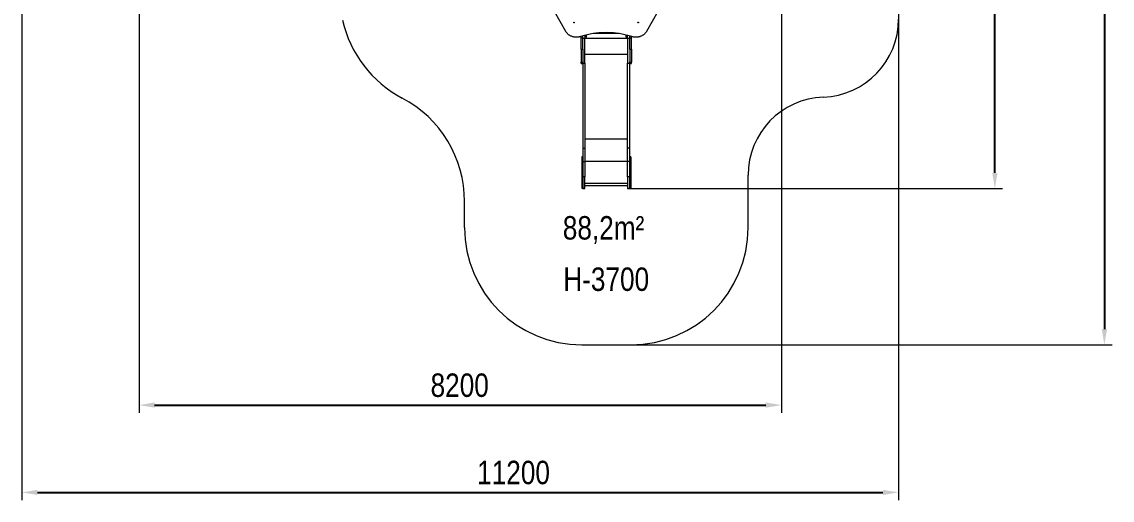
# Model space of a CAD drawing. Header units: millimetres. Extents: x -6502 to 7455, y -8041 to 5981.
# Drawn here: x -6502 to 7455, y -8041 to -1914 of the extents above; entities that cross this region are included whole.
import ezdxf

# ---------------------------------------------------------------- set-up
doc = ezdxf.new("R2010")
doc.units = ezdxf.units.MM
for name, color, linetype in [('DIKOM_ЗОНА', 80, 'Continuous'), ('DIKOM_ОБЪЕКТ', 7, 'Continuous'), ('DIKOM_РАЗМЕР_ЗОНА', 7, 'Continuous'), ('DIKOM_РАЗМЕР_ОБЪЕКТА', 7, 'Continuous')]:
    doc.layers.add(name, color=color, linetype=linetype)
doc.styles.add('style1', font='arial.ttf', dxfattribs={"width": 0.8})
doc.dimstyles.new('1-50', dxfattribs={"dimtxt": 300, "dimasz": 200, "dimexe": 100, "dimexo": 0, "dimgap": 100, "dimtad": 1, "dimtxsty": 'style1', "dimcen": 200, "dimclrd": 7, "dimclre": 7, "dimclrt": 7, "dimadec": 1, "dimazin": 2, "dimtfac": 1, "dimtmove": 0, "dimatfit": 2, "dimfxl": 0, "dimlwd": 25, "dimlwe": 18, "dimarcsym": 0})

# ---------------------------------------------------------------- blocks, each defined once
blk = doc.blocks.new('*D9')
at = {"layer": 'Defpoints', "color": 0, "transparency": 16777216}
for p in [(-5002, 2279), (3221, -679), (3221, -6823)]:
    blk.add_point(p, dxfattribs=at)
at = {"layer": 'DIKOM_РАЗМЕР_ОБЪЕКТА', "color": 7, "lineweight": 18, "transparency": 16777216}
for p, q in [((-5002, 2279), (-5002, -6923)), ((3221, -679), (3221, -6923))]:
    blk.add_line(p, q, dxfattribs=at)
at = {"layer": 'DIKOM_РАЗМЕР_ОБЪЕКТА', "color": 7, "lineweight": 25, "transparency": 16777216}
blk.add_line((-4802, -6823), (3021, -6823), dxfattribs=at)
at = {"layer": 'DIKOM_РАЗМЕР_ОБЪЕКТА', "color": 7, "transparency": 16777216}
for points in [[(-4802, -6789), (-4802, -6856), (-5002, -6823)], [(3021, -6789), (3021, -6856), (3221, -6823)]]:
    blk.add_solid(points, dxfattribs=at)
at = {"layer": 'DIKOM_РАЗМЕР_ОБЪЕКТА', "color": 7, "transparency": 16777216, "insert": (-897, -6570), "char_height": 300, "attachment_point": 5, "style": 'style1'}
blk.add_mtext('8200', dxfattribs=at)
blk = doc.blocks.new('*D10')
at = {"layer": 'Defpoints', "color": 0, "transparency": 16777216}
for p in [(972, 4481), (5953, 4481), (1280, -4050)]:
    blk.add_point(p, dxfattribs=at)
at = {"layer": 'DIKOM_РАЗМЕР_ОБЪЕКТА', "color": 7, "lineweight": 18, "transparency": 16777216}
for p, q in [((972, 4481), (6053, 4481)), ((1280, -4050), (6053, -4050))]:
    blk.add_line(p, q, dxfattribs=at)
at = {"layer": 'DIKOM_РАЗМЕР_ОБЪЕКТА', "color": 7, "lineweight": 25, "transparency": 16777216}
blk.add_line((5953, -3850), (5953, 4281), dxfattribs=at)
at = {"layer": 'DIKOM_РАЗМЕР_ОБЪЕКТА', "color": 7, "transparency": 16777216}
for points in [[(5920, 4281), (5987, 4281), (5953, 4481)], [(5920, -3850), (5987, -3850), (5953, -4050)]]:
    blk.add_solid(points, dxfattribs=at)
at = {"layer": 'DIKOM_РАЗМЕР_ОБЪЕКТА', "color": 7, "transparency": 16777216, "insert": (5700, 515), "char_height": 300, "attachment_point": 5, "rotation": 90, "style": 'style1'}
blk.add_mtext('8500', dxfattribs=at)
blk = doc.blocks.new('*D11')
at = {"layer": 'Defpoints', "color": 0, "transparency": 16777216}
for p in [(-6502, 2128), (4721, -677), (4721, -7941)]:
    blk.add_point(p, dxfattribs=at)
at = {"layer": 'DIKOM_РАЗМЕР_ЗОНА', "color": 7, "lineweight": 18, "transparency": 16777216}
for p, q in [((-6502, 2128), (-6502, -8041)), ((4721, -677), (4721, -8041))]:
    blk.add_line(p, q, dxfattribs=at)
at = {"layer": 'DIKOM_РАЗМЕР_ЗОНА', "color": 7, "lineweight": 25, "transparency": 16777216}
blk.add_line((-6302, -7941), (4521, -7941), dxfattribs=at)
at = {"layer": 'DIKOM_РАЗМЕР_ЗОНА', "color": 7, "transparency": 16777216}
for points in [[(-6302, -7908), (-6302, -7974), (-6502, -7941)], [(4521, -7908), (4521, -7974), (4721, -7941)]]:
    blk.add_solid(points, dxfattribs=at)
at = {"layer": 'DIKOM_РАЗМЕР_ЗОНА', "color": 7, "transparency": 16777216, "insert": (-208, -7688), "char_height": 300, "attachment_point": 5, "style": 'style1'}
blk.add_mtext('11200', dxfattribs=at)
blk = doc.blocks.new('*D12')
at = {"layer": 'Defpoints', "color": 0, "transparency": 16777216}
for p in [(1108, 5975), (980, -6050), (7355, -6050)]:
    blk.add_point(p, dxfattribs=at)
at = {"layer": 'DIKOM_РАЗМЕР_ЗОНА', "color": 7, "lineweight": 18, "transparency": 16777216}
for p, q in [((1108, 5975), (7455, 5975)), ((980, -6050), (7455, -6050))]:
    blk.add_line(p, q, dxfattribs=at)
at = {"layer": 'DIKOM_РАЗМЕР_ЗОНА', "color": 7, "lineweight": 25, "transparency": 16777216}
blk.add_line((7355, 5775), (7355, -5850), dxfattribs=at)
at = {"layer": 'DIKOM_РАЗМЕР_ЗОНА', "color": 7, "transparency": 16777216}
for points in [[(7322, 5775), (7389, 5775), (7355, 5975)], [(7322, -5850), (7389, -5850), (7355, -6050)]]:
    blk.add_solid(points, dxfattribs=at)
at = {"layer": 'DIKOM_РАЗМЕР_ЗОНА', "color": 7, "transparency": 16777216, "insert": (7102, 342), "char_height": 300, "attachment_point": 5, "rotation": 90, "style": 'style1'}
blk.add_mtext('12000', dxfattribs=at)

msp = doc.modelspace()

# ---------------------------------------------------------------- linework, layer by layer
at = {"layer": 'DIKOM_ЗОНА', "color": 3, "lineweight": 15}
for p, q in [((2794.715, -4550.188), (2794.715, -3877.735)), ((-835.285, -4550.188), (-835.285, -4216.436)), ((664.715, -6050.188), (1294.715, -6050.188))]:
    msp.add_line(p, q, dxfattribs=at)
for centre, radius, start, end in [((-933.759, -1563.942), 1500, 192.7313248, 242.1489028), ((3721.362, -1879.08), 1000, 272.1018739, 0), ((-2335.285, -4216.436), 1500, 0, 62.1489028), ((3794.715, -3877.735), 1000, 92.1018739, 180), ((664.715, -4550.188), 1500, 180, 270), ((1294.715, -4550.188), 1500, 270, 0)]:
    msp.add_arc(centre, radius, start, end, dxfattribs=at)
at = {"layer": 'DIKOM_ОБЪЕКТ', "color": 7, "linetype": 'Continuous', "lineweight": 15}
for p, q in [((461.862, -2039.51), (315.307, -1782.763)), ((1639.656, -1782.763), (1493.101, -2039.51)), ((697.702, -2089.433), (706.715, -2089.433)), ((706.715, -2089.433), (706.715, -2087.088)), ((706.715, -2089.433), (706.715, -2129.254)), ((721.715, -2083.37), (721.715, -2107.115)), ((724.715, -2107.115), (724.715, -2082.654)), ((1132.157, -2064.115), (822.805, -2064.115)), ((1234.715, -2107.115), (1234.715, -2083.724)), ((1237.715, -2084.454), (1237.715, -2107.115)), ((1252.715, -2088.24), (1252.715, -2089.433)), ((1252.715, -2129.254), (1252.715, -2089.433)), ((1252.715, -2089.433), (1257.261, -2089.433)), ((658.715, -2120.231), (658.715, -2100.555)), ((658.715, -2120.231), (679.715, -2120.231)), ((658.715, -2262.981), (658.715, -2120.231)), ((679.715, -2120.231), (679.715, -2094.365)), ((679.715, -2262.981), (679.715, -2120.231)), ((706.715, -2129.254), (679.715, -2129.254)), ((1252.715, -2129.113), (706.715, -2129.113)), ((1252.715, -2129.115), (706.715, -2129.115)), ((706.715, -2444.326), (706.715, -2129.254)), ((721.715, -2107.115), (721.715, -2108.966)), ((721.715, -2107.115), (724.715, -2107.115)), ((724.715, -2108.966), (724.715, -2107.115)), ((1234.715, -2107.115), (1237.715, -2107.115)), ((1234.715, -2108.966), (1234.715, -2107.115)), ((1237.715, -2107.115), (1237.715, -2108.966)), ((1279.715, -2129.254), (1252.715, -2129.254)), ((1252.715, -2129.254), (1252.715, -2444.326)), ((1279.715, -2120.231), (1279.715, -2095.643)), ((1279.715, -2120.231), (1300.715, -2120.231)), ((1279.715, -2262.981), (1279.715, -2120.231)), ((1300.715, -2120.231), (1300.715, -2101.933)), ((1300.715, -2262.981), (1300.715, -2120.231)), ((658.715, -2262.981), (679.715, -2262.981)), ((658.715, -2262.981), (658.715, -2429.125)), ((679.715, -2262.981), (679.715, -2428.629)), ((706.715, -2329.614), (1252.715, -2329.614)), ((1279.715, -2262.981), (1300.715, -2262.981)), ((1279.715, -2262.981), (1279.715, -2428.629)), ((1300.715, -2262.981), (1300.715, -2429.125)), ((658.715, -2429.125), (679.715, -2429.125)), ((658.715, -2447.986), (658.715, -2429.125)), ((658.715, -2447.986), (679.715, -2447.986)), ((679.715, -2428.629), (679.715, -2444.326)), ((679.715, -2444.326), (706.715, -2444.326)), ((679.715, -2447.986), (679.715, -3533.11)), ((706.715, -2444.326), (706.715, -3533.11)), ((1252.715, -2444.326), (1279.715, -2444.326)), ((1252.715, -3533.11), (1252.715, -2444.326)), ((1279.715, -2444.326), (1279.715, -2428.629)), ((1279.715, -2429.125), (1300.715, -2429.125)), ((1279.715, -2447.986), (1300.715, -2447.986)), ((1279.715, -3533.11), (1279.715, -2447.986)), ((1300.715, -2447.986), (1300.715, -2429.125)), ((1252.715, -3418.398), (706.715, -3418.398)), ((679.715, -3533.11), (706.715, -3533.11)), ((679.715, -3533.11), (679.715, -3705.184)), ((706.715, -3533.11), (706.715, -3705.184)), ((1279.715, -3533.11), (1252.715, -3533.11)), ((1252.715, -3705.184), (1252.715, -3533.11)), ((1279.715, -3705.184), (1279.715, -3533.11)), ((679.715, -3645.189), (664.715, -3645.189)), ((664.715, -3645.189), (664.715, -3745.187)), ((679.715, -3745.187), (664.715, -3745.187)), ((664.715, -3745.187), (664.715, -3945.187)), ((679.715, -3705.184), (706.715, -3705.184)), ((679.715, -3705.184), (679.715, -3900.184)), ((706.715, -3705.184), (706.715, -3900.184)), ((1252.715, -3705.188), (706.715, -3705.188)), ((1279.715, -3705.184), (1252.715, -3705.184)), ((1252.715, -3900.184), (1252.715, -3705.184)), ((1294.715, -3645.189), (1279.715, -3645.189)), ((1279.715, -3900.184), (1279.715, -3705.184)), ((1294.715, -3745.187), (1279.715, -3745.187)), ((1294.715, -3645.189), (1294.715, -3745.187)), ((1294.715, -3745.187), (1294.715, -3945.187)), ((706.715, -3900.184), (679.715, -3900.184)), ((679.715, -3900.184), (679.715, -4050.187)), ((706.715, -4050.187), (706.715, -3900.184)), ((1279.715, -3900.184), (1252.715, -3900.184)), ((1252.715, -3900.184), (1252.715, -4050.187)), ((1279.715, -4050.187), (1279.715, -3900.184)), ((679.715, -3945.187), (664.715, -3945.187)), ((664.715, -3945.187), (664.715, -4045.189)), ((664.715, -4045.189), (679.715, -4045.189)), ((1252.715, -3985.188), (706.715, -3985.188)), ((706.715, -4012.189), (1252.715, -4012.189)), ((1294.715, -3945.187), (1279.715, -3945.187)), ((1279.715, -4045.189), (1294.715, -4045.189)), ((1294.715, -3945.187), (1294.715, -4045.189)), ((679.715, -4050.187), (706.715, -4050.187)), ((679.715, -4050.187), (679.715, -4050.188)), ((706.715, -4050.188), (679.715, -4050.188)), ((706.715, -4050.187), (706.715, -4050.188)), ((1252.715, -4050.187), (1279.715, -4050.187)), ((1252.715, -4050.188), (1252.715, -4050.187)), ((1279.715, -4050.188), (1252.715, -4050.188)), ((1279.715, -4050.188), (1279.715, -4050.187))]:
    msp.add_line(p, q, dxfattribs=at)
at = {"layer": 'DIKOM_ОБЪЕКТ', "color": 7, "linetype": 'Continuous', "lineweight": 15, "flags": 128}
for points in [[(562.081, -1923.169), (562.259, -1922.096), (562.779, -1921.109), (563.6, -1920.289), (564.653, -1919.703), (565.855, -1919.397), (567.107, -1919.397), (568.309, -1919.703), (569.362, -1920.289), (570.182, -1921.109), (570.703, -1922.096), (570.881, -1923.169), (570.703, -1924.243), (570.182, -1925.229), (569.362, -1926.049), (568.309, -1926.635), (567.107, -1926.941), (565.855, -1926.941), (564.653, -1926.635), (563.6, -1926.049), (562.779, -1925.229), (562.259, -1924.243), (562.081, -1923.169)], [(1384.081, -1923.169), (1384.259, -1922.096), (1384.779, -1921.109), (1385.599, -1920.289), (1386.653, -1919.703), (1387.855, -1919.397), (1389.107, -1919.397), (1390.309, -1919.703), (1391.362, -1920.289), (1392.182, -1921.109), (1392.703, -1922.096), (1392.881, -1923.169), (1392.703, -1924.243), (1392.182, -1925.229), (1391.362, -1926.049), (1390.309, -1926.635), (1389.107, -1926.941), (1387.855, -1926.941), (1386.653, -1926.635), (1385.599, -1926.049), (1384.779, -1925.229), (1384.259, -1924.243), (1384.081, -1923.169)], [(647.987, -2103.901), (641.059, -2105.937), (634.026, -2107.678), (626.902, -2109.12), (619.706, -2110.26), (612.454, -2111.095), (605.164, -2111.622), (597.852, -2111.841), (590.537, -2111.75), (583.236, -2111.352), (575.966, -2110.645), (568.745, -2109.632), (561.589, -2108.315), (554.516, -2106.698), (547.542, -2104.784), (540.684, -2102.578), (533.959, -2100.085), (527.381, -2097.311), (520.968, -2094.263), (514.735, -2090.947), (508.695, -2087.372), (502.864, -2083.546), (497.255, -2079.479), (491.881, -2075.18), (486.756, -2070.659), (481.892, -2065.926), (477.3, -2060.994), (472.991, -2055.875), (468.976, -2050.579), (465.263, -2045.12), (461.862, -2039.51)], [(1306.976, -2103.901), (1289.369, -2098.476), (1271.644, -2093.35), (1253.806, -2088.525), (1235.863, -2084.002), (1217.821, -2079.784), (1199.688, -2075.872), (1181.47, -2072.267), (1163.174, -2068.971), (1144.807, -2065.985), (1126.377, -2063.31), (1107.889, -2060.948), (1089.352, -2058.899), (1070.772, -2057.164), (1052.157, -2055.743), (1033.513, -2054.637), (1014.848, -2053.847), (996.168, -2053.373), (977.481, -2053.215), (958.795, -2053.373), (940.115, -2053.847), (921.45, -2054.637), (902.806, -2055.743), (884.19, -2057.164), (865.611, -2058.899), (847.073, -2060.948), (828.586, -2063.31), (810.155, -2065.985), (791.789, -2068.971), (773.493, -2072.267), (755.275, -2075.872), (737.141, -2079.784), (719.1, -2084.002), (701.157, -2088.525), (683.319, -2093.35), (665.593, -2098.476), (647.987, -2103.901)], [(1493.101, -2039.51), (1489.7, -2045.12), (1485.987, -2050.579), (1481.972, -2055.875), (1477.663, -2060.994), (1473.071, -2065.926), (1468.206, -2070.659), (1463.082, -2075.18), (1457.708, -2079.479), (1452.099, -2083.546), (1446.268, -2087.372), (1440.228, -2090.947), (1433.994, -2094.263), (1427.581, -2097.311), (1421.004, -2100.085), (1414.279, -2102.578), (1407.421, -2104.784), (1400.447, -2106.698), (1393.374, -2108.315), (1386.218, -2109.632), (1378.996, -2110.645), (1371.726, -2111.352), (1364.425, -2111.75), (1357.11, -2111.841), (1349.799, -2111.622), (1342.509, -2111.095), (1335.257, -2110.26), (1328.061, -2109.12), (1320.937, -2107.678), (1313.903, -2105.937), (1306.976, -2103.901)]]:
    msp.add_lwpolyline(points, dxfattribs=at)
at = {"layer": 'DIKOM_ОБЪЕКТ', "color": 7, "linetype": 'Continuous', "lineweight": 15}
for centre, start, end in [((566.481, -1914.423), 261.1154518, 278.8845482), ((1388.481, -1914.422), 261.116221, 278.883779)]:
    msp.add_arc(centre, 5.057, start, end, dxfattribs=at)

# ---------------------------------------------------------------- texts
at = {"layer": 'DIKOM_РАЗМЕР_ОБЪЕКТА', "insert": (422.673, -4402.673), "char_height": 300, "attachment_point": 1, "style": 'style1'}
msp.add_mtext_dynamic_manual_height_columns('88,2m²', width=5405.47657, gutter_width=20, heights=[0], dxfattribs=at)
at = {"layer": 'DIKOM_РАЗМЕР_ОБЪЕКТА', "insert": (428.492, -5060.612), "char_height": 300, "width": 1252.54025, "attachment_point": 1, "style": 'style1'}
msp.add_mtext('Н-3700', dxfattribs=at)

# ---------------------------------------------------------------- dimensions: what is measured, and where the dimension line sits
at = {"layer": 'DIKOM_РАЗМЕР_ЗОНА'}
dim = msp.add_linear_dim(base=(7355.196, -6050.188), p1=(1107.882, 5975.329), p2=(979.715, -6050.188), angle=90, text='12000', dimstyle='1-50', dxfattribs=at)
dim.commit()
dim.dimension.update_dxf_attribs({"geometry": '*D12', "text_midpoint": (7355.196, 342.124), "dimtype": 160})
dim = msp.add_linear_dim(base=(4721.362, -7940.857), p1=(-6502.402, 2127.774), p2=(4721.362, -677.294), text='11200', dimstyle='1-50', dxfattribs=at)
dim.commit()
dim.dimension.update_dxf_attribs({"geometry": '*D11', "text_midpoint": (-207.972, -7940.857), "dimtype": 160})
at = {"layer": 'DIKOM_РАЗМЕР_ОБЪЕКТА'}
dim = msp.add_linear_dim(base=(5953.26, 4480.931), p1=(1279.715, -4050.188), p2=(971.837, 4480.931), angle=90, text='8500', dimstyle='1-50', dxfattribs=at)
dim.commit()
dim.dimension.update_dxf_attribs({"geometry": '*D10', "text_midpoint": (5953.26, 515.015), "dimtype": 160})
dim = msp.add_linear_dim(base=(3221.362, -6822.702), p1=(-5002.4, 2279.348), p2=(3221.362, -679.08), text='8200', dimstyle='1-50', dxfattribs=at)
dim.commit()
dim.dimension.update_dxf_attribs({"geometry": '*D9', "text_midpoint": (-897.403, -6822.702), "dimtype": 160})

doc.saveas('drawing.dxf')
